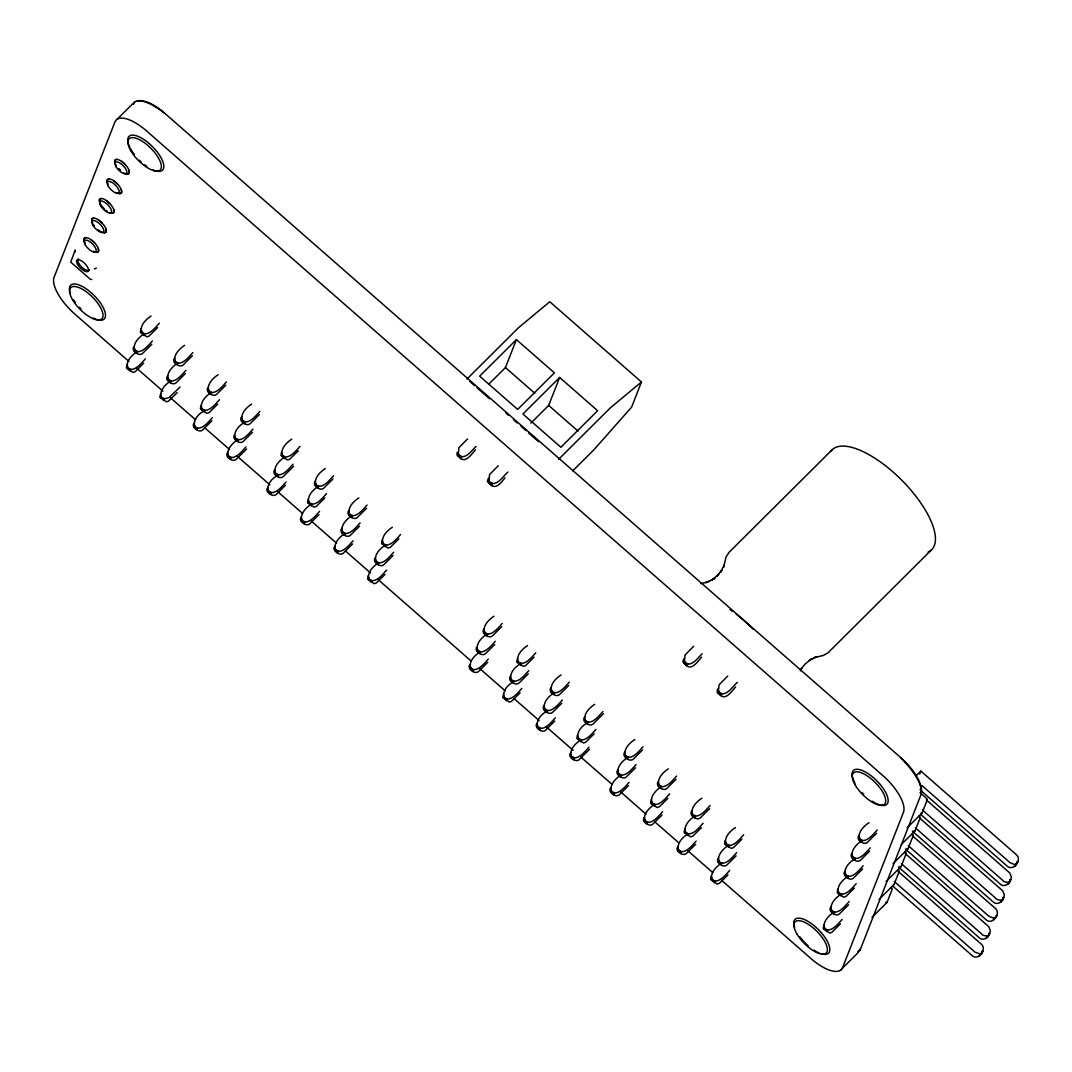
<?xml version="1.0" encoding="UTF-8"?>
<svg xmlns="http://www.w3.org/2000/svg" width="1072" height="1072" viewBox="0 0 1072 1072"><rect width="100%" height="100%" fill="white"/><g stroke="black" fill="none" stroke-linecap="round" stroke-linejoin="round"><path stroke-width="1.5" d="M475.445 449.811C470.018 456.203 464.538 464.551 458.186 455.935L458.91 447.721L467.553 438.957M504.939 477.79C499.994 484.517 494.648 490.574 488.845 482.775L489.569 474.561L498.212 465.797M701.544 657.149C696.117 663.541 690.636 671.889 684.298 663.273L685.008 655.072L693.664 646.295M735.566 686.951C730.153 693.343 724.659 701.691 718.32 693.075L719.044 684.861L727.687 676.097M860.28 949.243L857.962 952.472M892.628 885.954L972.853 956.211C978.991 960.204 986.642 949.698 981.818 944.606L898.269 871.469M898.376 866.967L979.875 938.308C982.944 941.015 990.273 937.303 988.84 933.256M905.398 849.078L986.883 920.419C993.02 924.426 1000.672 913.92 995.834 908.828L912.299 835.678M912.406 831.189L993.891 902.53C996.973 905.237 1004.303 901.525 1002.869 897.478M920.674 814.398L1000.9 884.641C1003.982 887.348 1011.311 883.636 1009.878 879.576M921.411 791.015L1007.921 866.752C1014.058 870.759 1021.696 860.253 1016.872 855.148L920.861 771.09L916.145 775.793M982.099 953.008L981.831 951.145M989.108 935.119L990.354 930.764L988.826 926.717L905.291 853.58M996.129 917.23L996.116 916.051M1003.137 899.341L1004.384 894.986L1002.843 890.939L919.307 817.789M1010.146 881.452L1011.392 877.097L1009.864 873.05L926.315 799.9M1017.154 863.55L1016.886 861.687M723.667 566.981L726.186 556.663L729.094 552.308L832.381 449.53M723.6 567.276L724.19 564.904L720.438 572.502L721.992 569.728L716.619 576.414L718.83 574.337L712.13 579.684L705.711 582.833M459.057 456.27L458.267 453.536M459.714 456.833L459.191 455.922M488.872 384.071L505.448 367.575L516.409 339.61L554.398 372.868L517.669 409.424L479.68 376.165L516.409 339.61M489.703 483.097L488.912 480.363M490.36 483.673L489.837 482.748M530.908 423.092L548.676 405.417L559.638 377.465L597.613 410.71L560.897 447.265L522.908 414.006L559.638 377.465M466.99 378.992L518.634 327.603L549.775 301.728L641.458 382.007L631.596 407.159L593.888 449.811L572.756 470.836M685.155 663.608L684.365 660.875M685.812 664.184L685.289 663.26M719.178 693.396L718.387 690.676M719.835 693.973L719.325 693.048M919.709 774.024L920.861 771.09M920.151 789.917L921.88 785.521L1010.038 862.679L1014.889 864.702L1017.288 862.973M860.106 950.047L920.915 794.901M979.125 955.969L982.233 952.432M986.133 938.08C991.278 934.851 982.944 937.022 981.59 933.913L901.364 863.657M993.141 920.191L996.263 916.64M1000.149 902.302C1005.308 899.073 996.96 901.244 995.62 898.135L915.381 827.879M1007.171 884.413C1012.316 881.184 1003.968 883.355 1002.628 880.246L922.389 809.99M1014.179 866.524L1016.189 864.461M989.242 934.529L988.84 935.561M1003.271 898.751L1002.869 899.783M1010.28 880.862L1009.878 881.894M800.342 670.858L801.615 668.312M234.125 435.219C232.209 439.145 239.632 444.585 242.969 441.718L252.402 432.338M457.168 452.183L456.994 454.943L460.384 457.851M476.437 647.367C474.521 651.294 481.944 656.734 485.294 653.88L494.715 644.5M200.866 405.497L200.41 408.7L206.923 413.363L209.08 412.68L217.683 404.157M281.454 452.116L281.011 455.332L287.51 459.995L289.668 459.312L298.284 450.789M382.047 540.194L381.605 543.397L388.118 548.073L390.262 547.39L398.878 538.854M368.085 575.838L367.629 579.041L374.141 583.704L376.299 583.021L384.915 574.498M577.366 735.137L576.924 738.34L583.436 743.003L585.58 742.32L594.196 733.797M717.557 688.974L717.128 692.07L720.505 694.991M725.101 840.528L724.645 843.744L731.158 848.408L733.315 847.724L741.918 839.202M711.125 876.172L710.682 879.388L717.181 884.052L719.339 883.368L727.955 874.846M1015.599 864.648L1017.864 861.741M1008.591 882.537L1010.856 879.63M1001.583 900.44L1003.848 897.519M908.373 845.768L989 916.346L994.575 918.329L996.839 915.408M987.553 936.218L989.818 933.31M894.343 881.559L974.984 952.137L980.545 954.107L982.81 951.199M800.596 669.638L805.099 664.05L811.812 658.69L809.226 660.446L816.877 656.707L814.64 657.444M141.102 328.608L140.325 332.159L146.837 336.836L148.995 336.152L157.611 327.617M134.121 346.43C130.382 350.289 138.918 356.695 142.375 353.653L151.795 344.273M127.139 364.252L126.362 367.803L132.874 372.48L135.032 371.796L143.635 363.261M174.642 357.968C170.89 361.827 179.439 368.232 182.897 365.19L192.317 355.81M167.661 375.79C163.909 379.649 172.458 386.054 175.902 383.012L185.335 373.632M160.666 393.598L159.889 397.163L166.401 401.826L168.559 401.142L177.175 392.62M208.169 387.314C204.43 391.186 212.966 397.591 216.423 394.55L225.844 385.17M194.206 422.958C190.454 426.817 199.003 433.235 202.461 430.18L211.881 420.8M241.696 416.673C237.957 420.532 246.506 426.951 249.95 423.896L259.384 414.516M227.733 452.317C223.994 456.176 232.53 462.595 235.987 459.54L246.587 448.994M274.794 469.59C271.055 473.449 279.604 479.867 283.048 476.812L293.661 466.266M267.812 487.412C264.074 491.271 272.61 497.676 276.067 494.634L285.487 485.254M315.315 481.127C311.577 484.986 320.113 491.405 323.57 488.35L332.99 478.97M308.334 498.949L307.557 502.513L314.069 507.177L316.213 506.493L324.829 497.957M301.353 516.771C297.601 520.63 306.15 527.035 309.594 523.994L319.027 514.614M348.842 510.486C345.104 514.346 353.653 520.751 357.097 517.709L366.53 508.329M341.861 528.308C338.122 532.168 346.658 538.573 350.115 535.531L359.535 526.151M334.879 546.13C331.141 549.99 339.677 556.395 343.134 553.353L352.554 543.973M375.388 557.668C371.649 561.527 380.198 567.932 383.642 564.89L393.076 555.51M488.39 478.326L487.358 481.14L491.03 484.691M484.021 628.835C480.283 632.694 488.819 639.1 492.276 636.058L501.696 626.678M470.059 664.466C466.307 668.338 474.856 674.744 478.3 671.702L487.733 662.322M517.548 658.195L516.771 661.746L523.283 666.409L525.441 665.739L534.057 657.203M510.567 676.003C506.828 679.862 515.364 686.281 518.821 683.239L528.241 673.859M503.585 693.825L502.808 697.39L509.321 702.053L511.478 701.369L520.081 692.847M551.088 687.541C547.336 691.4 555.886 697.818 559.329 694.777L568.763 685.397M544.094 705.363C540.355 709.222 548.904 715.64 552.348 712.585L561.782 703.205M537.112 723.185C533.374 727.044 541.923 733.462 545.367 730.407L554.8 721.027M584.682 716.954C580.944 720.826 589.479 727.231 592.937 724.19L603.536 713.63M570.706 752.598C566.967 756.457 575.517 762.875 578.96 759.82L589.573 749.274M683.842 658.838L682.797 661.652L686.482 665.189M624.829 752.115C621.09 755.974 629.626 762.38 633.083 759.338L642.503 749.958M617.847 769.924C614.095 773.783 622.644 780.202 626.088 777.16L635.522 767.78M610.852 787.746C607.114 791.605 615.663 798.024 619.107 794.968L628.54 785.588M658.355 781.461C654.617 785.32 663.166 791.739 666.61 788.697L676.03 779.317M651.374 799.283L650.597 802.848L657.109 807.511L659.267 806.827L667.869 798.305M644.393 817.105C640.654 820.964 649.19 827.383 652.647 824.328L662.067 814.948M691.896 810.821C688.144 814.68 696.693 821.098 700.137 818.043L709.57 808.663M684.901 828.643L684.124 832.207L690.636 836.87L692.793 836.187L701.41 827.664M677.919 846.465C674.181 850.324 682.717 856.742 686.174 853.687L695.594 844.307M718.441 858.002C714.689 861.861 723.238 868.28 726.695 865.225L736.116 855.845M858.994 835.343C855.255 839.202 863.804 845.62 867.248 842.565L876.655 833.212M851.985 853.232C848.247 857.091 856.783 863.509 860.24 860.454L869.647 851.101M844.977 871.121C841.239 874.98 849.774 881.398 853.232 878.343L862.638 868.99M837.969 889.01L837.192 892.574L843.704 897.237L845.848 896.554L854.451 888.045M830.947 906.899C827.209 910.758 835.758 917.176 839.202 914.135L848.609 904.768M823.939 924.801L823.162 928.352L829.674 933.015L831.832 932.345L840.421 923.823M117.237 119.18L134.456 102.041M151.085 315.999C145.31 319.711 137.511 327.657 143.286 334.692M144.09 333.821C138.328 337.533 130.529 345.479 136.305 352.514M159.326 323.221C155.132 327.777 148.338 337.037 140.847 332.735M137.109 351.629C131.347 355.355 123.548 363.301 129.323 370.336M152.345 341.043C148.15 345.586 141.357 354.845 133.866 350.557M145.363 358.865C141.169 363.408 134.375 372.667 126.885 368.379M184.612 345.358C178.85 349.07 171.038 357.016 176.813 364.051M177.63 363.167C171.855 366.892 164.056 374.838 169.832 381.873M192.866 352.581C188.659 357.123 181.878 366.383 174.388 362.095M170.649 380.989C164.874 384.714 157.075 392.66 162.85 399.695M185.885 370.403C181.677 374.945 174.883 384.205 167.393 379.917M180.069 387.046L168.907 397.672L164.324 398.838L160.411 397.725M218.139 374.704C212.377 378.429 204.578 386.376 210.353 393.411M211.157 392.526C205.395 396.251 197.583 404.198 203.358 411.233M226.393 381.94C222.199 386.483 215.405 395.742 207.914 391.454M202.997 411.527C197.235 414.891 191.084 422.676 196.377 429.055M219.412 399.749C215.217 404.305 208.424 413.564 200.933 409.263M212.43 417.571C208.223 422.127 201.442 431.386 193.952 427.085M251.679 404.064C245.903 407.789 238.105 415.735 243.88 422.77M243.518 423.065C237.743 426.428 231.606 434.214 236.899 440.592M259.933 411.286C255.726 415.842 248.932 425.102 241.441 420.8M237.703 439.708C231.941 443.419 224.142 451.379 229.917 458.414M252.938 429.108C248.744 433.664 241.95 442.924 234.46 438.622M245.957 446.93C241.763 451.486 234.969 460.746 227.478 456.444M291.758 439.158C285.983 442.87 278.184 450.816 283.959 457.865M284.777 456.98C279.001 460.692 271.203 468.638 276.978 475.687M300.013 446.381C295.805 450.937 289.011 460.196 281.521 455.895M276.616 475.968C270.841 479.331 264.704 487.13 269.997 493.495M293.018 464.203C288.824 468.759 282.03 478.018 274.539 473.717M286.036 482.025C281.842 486.581 275.048 495.84 267.558 491.539M325.285 468.518C319.523 472.229 311.711 480.176 317.486 487.224M318.304 486.34C312.542 490.051 304.729 497.998 310.505 505.033M333.539 475.74C329.345 480.296 322.551 489.556 315.061 485.254M311.322 504.162C305.547 507.873 297.748 515.82 303.523 522.855M326.558 493.562C322.35 498.118 315.57 507.378 308.079 503.076M319.577 511.384C315.369 515.927 308.575 525.2 301.085 520.898M358.825 497.877C353.05 501.589 345.251 509.535 351.026 516.57M351.83 515.699C346.068 519.411 338.27 527.357 344.045 534.392M367.066 505.1C362.872 509.656 356.078 518.915 348.588 514.614M344.849 533.521C339.087 537.233 331.275 545.179 337.05 552.214M360.085 522.922C355.891 527.464 349.097 536.724 341.606 532.436M353.103 540.744C348.909 545.286 342.115 554.546 334.625 550.258M392.352 527.236C386.577 530.948 378.778 538.894 384.553 545.929M476.075 446.408C471.693 450.428 467.07 458.307 459.848 456.484M385.371 545.045C379.595 548.77 371.796 556.716 377.572 563.751M400.606 534.459C396.399 539.002 389.618 548.261 382.128 543.973M378.389 562.867C372.614 566.592 364.815 574.538 370.59 581.573M393.625 552.281C389.417 556.824 382.624 566.083 375.133 561.795M386.63 570.103C382.436 574.646 375.642 583.905 368.152 579.604M507.873 472.109C502.956 476.169 498.346 485.201 490.494 483.325M558.673 459.272L610.316 407.883L641.458 382.007M493.991 616.226C488.229 619.938 480.417 627.884 486.192 634.919M487.01 634.034C481.248 637.76 473.435 645.706 479.211 652.741M502.245 623.448C498.051 627.991 491.257 637.25 483.767 632.962M480.028 651.856C474.253 655.582 466.454 663.528 472.229 670.563M495.264 641.27C491.056 645.813 484.276 655.072 476.785 650.784M488.283 659.092C484.075 663.635 477.281 672.894 469.791 668.606M527.531 645.572C521.756 649.297 513.957 657.243 519.732 664.278M519.357 664.573C513.595 667.936 507.458 675.735 512.751 682.1M535.772 652.808C531.578 657.35 524.784 666.61 517.294 662.322M512.376 682.395C506.614 685.758 500.463 693.544 505.756 699.922M528.791 670.63C524.597 675.172 517.803 684.432 510.312 680.13M521.809 688.438C517.615 692.994 510.821 702.254 503.331 697.952M561.058 674.931C555.283 678.656 547.484 686.603 553.259 693.638M554.077 692.753C548.301 696.478 540.502 704.425 546.278 711.46M569.312 682.154C565.105 686.71 558.324 695.969 550.834 691.668M545.916 711.754C540.141 715.118 534.003 722.903 539.296 729.282M562.331 699.976C558.123 704.532 551.33 713.791 543.839 709.49M555.336 717.798C551.142 722.354 544.348 731.613 536.858 727.312M594.652 704.344C588.876 708.096 581.091 715.989 586.853 723.051M586.491 723.345C580.729 726.709 574.579 734.508 579.872 740.873M602.906 711.58C598.725 716.096 591.891 725.422 584.428 721.094M580.689 739.988C574.914 743.713 567.115 751.66 572.89 758.695M595.925 729.389C591.717 733.945 584.937 743.204 577.446 738.903M588.943 747.211C584.736 751.767 577.942 761.026 570.451 756.725M702.173 653.759C697.792 657.766 693.169 665.645 685.946 663.836M634.798 739.492C629.023 743.244 621.237 751.137 626.999 758.199M627.817 757.314C622.055 761.053 614.229 768.972 620.018 776.021M643.053 746.728C638.872 751.244 632.038 760.571 624.574 756.242M620.835 775.136C615.073 778.835 607.248 786.835 613.037 793.843M636.071 764.55C631.917 769.026 625.003 778.419 617.593 774.051M629.09 782.359C624.909 786.875 618.075 796.215 610.598 791.873M737.348 682.408C732.444 686.469 727.821 695.5 719.969 693.624M668.325 768.852C662.563 772.577 654.764 780.523 660.54 787.558M661.344 786.674C655.595 790.412 647.769 798.332 653.558 805.38M676.579 776.074C672.385 780.63 665.591 789.89 658.101 785.588M654.362 804.496C648.614 808.221 640.788 816.154 646.563 823.202M669.598 793.896C665.457 798.385 658.543 807.779 651.119 803.41M662.617 811.718C658.463 816.207 651.562 825.601 644.138 821.232M931.367 549.976L828.066 652.768L823.484 655.407L813.514 657.806M701.865 798.211C696.09 801.963 688.304 809.842 694.066 816.918M694.884 816.033C689.122 819.732 681.296 827.731 687.085 834.74M710.12 805.434C705.939 809.95 699.091 819.276 691.628 814.948M687.889 833.855C682.14 837.58 674.315 845.513 680.104 852.562M703.125 823.256C698.944 827.772 692.123 837.098 684.646 832.77M696.143 841.078C692.003 845.567 685.088 854.96 677.665 850.592M735.392 827.571C729.643 831.296 721.818 839.229 727.593 846.277M728.411 845.393C722.662 849.091 714.823 857.091 720.612 864.099M743.646 834.793C739.492 839.282 732.591 848.676 725.168 844.307M721.429 863.215C715.667 866.94 707.842 874.873 713.63 881.921M736.665 852.615C732.484 857.131 725.65 866.457 718.186 862.129M729.684 870.437C725.53 874.926 718.615 884.32 711.192 879.951M868.977 822.72C863.228 826.418 855.376 834.418 861.178 841.44M861.968 840.609C856.22 844.307 848.367 852.307 854.17 859.329M877.204 829.969C873.023 834.485 866.203 843.798 858.739 839.47M853.781 859.677C848.019 863.027 841.842 870.866 847.148 877.218M870.196 847.858C866.015 852.374 859.195 861.687 851.731 857.359M847.939 876.4C842.19 880.099 834.351 888.098 840.14 895.107M863.188 865.761C859.007 870.276 852.173 879.576 844.723 875.248M907.1 827.865L922.014 813.018M840.93 894.289C835.182 897.988 827.343 905.987 833.132 912.996M856.166 883.65C851.999 888.165 845.165 897.465 837.701 893.137M901.23 844.615L915.006 830.907M833.922 912.178C828.174 915.877 820.321 923.876 826.123 930.885M849.158 901.539C844.991 906.054 838.157 915.354 830.693 911.026M893.07 863.643L907.984 848.796M842.15 919.428C837.969 923.943 831.148 933.243 823.685 928.928M886.062 881.532L900.976 866.685M879.053 899.421L893.968 884.574M872.032 917.31L886.959 902.463M840.327 970.348L857.546 953.222M96.359 268.134L94.323 268.925M712.13 579.684L715.037 578.277L707.453 581.989L700.619 583.61M900.802 757.69C909.699 766.909 923.193 782.949 920.995 793.669A34.371 13.601 45.1 0 0 900.802 757.69L164.673 113.203C156.579 107.294 144.09 98.436 135.179 101.639L133.33 104.413M116.553 159.339L114.825 160.411L115.039 163.172A9.702 3.832 45.1 0 1 119.876 160.304A9.702 3.832 45.1 0 1 129.109 170.515A9.702 3.832 45.1 0 1 123.896 172.967M108.875 178.903L107.16 179.975L107.374 182.749M127.514 174.106L129.243 173.021L129.029 170.26M101.21 198.467L99.495 199.539L99.709 202.313M119.85 193.67L121.565 192.598L121.364 189.824M93.545 218.031L91.83 219.117L92.031 221.877M112.185 213.234L113.9 212.162L113.686 209.388M85.881 237.609L84.152 238.681L84.366 241.441M104.52 232.798L106.235 231.726L106.021 228.966M96.842 252.376L98.57 251.29L98.356 248.53M91.736 279.511L90.276 279.243L70.765 262.117L75.201 250.044L74.986 251.987M141.933 332.28L144.76 333.834M175.46 361.639L178.3 363.194M134.938 350.102L137.779 351.656M208.986 390.999L211.827 392.553M168.478 379.461L171.319 381.016M242.527 420.358L245.367 421.912M127.957 367.924L130.797 369.478M202.005 408.821L204.846 410.375M282.606 455.439L285.447 457.007M161.497 397.283L164.324 398.838M235.545 438.167L238.373 439.734M316.133 484.799L318.974 486.366M195.024 426.643L197.864 428.197M275.625 473.261L278.452 474.829M349.673 514.158L352.5 515.712M228.55 455.989L231.391 457.556M309.151 502.621L311.992 504.188M383.2 543.517L386.041 545.072M268.63 491.083L271.471 492.651M342.678 531.98L345.519 533.534M302.17 520.443L305.011 521.997M376.218 561.339L379.059 562.894M335.697 549.802L338.538 551.356M484.839 632.507L487.68 634.061M859.824 839.014L862.652 840.582M369.237 579.161L372.064 580.716M518.379 661.866L521.206 663.421M477.857 650.329L480.698 651.883M551.906 691.226L554.747 692.78M852.803 856.903L855.644 858.471M511.384 679.688L514.225 681.243M585.5 720.639L588.34 722.193M470.876 668.151L473.717 669.705M544.924 709.048L547.765 710.602M845.795 874.792L848.635 876.36M625.646 755.787L628.487 757.341M504.403 697.51L507.244 699.065M578.518 738.461L581.359 740.015M659.173 785.146L662.014 786.701M537.943 726.856L540.77 728.424M838.786 892.695L841.627 894.249M618.665 773.609L621.505 775.163M692.713 814.492L695.554 816.06M571.537 756.283L574.378 757.837M652.191 802.968L655.032 804.523M726.24 843.852L729.081 845.419M831.778 910.584L834.619 912.138M611.683 791.431L614.524 792.985M685.732 832.314L688.572 833.882M645.21 820.777L648.051 822.345M719.258 861.674L722.099 863.241M824.757 928.473L827.597 930.027M678.737 850.136L681.578 851.704M712.277 879.496L715.118 881.063M458.655 454.769L461.925 456.739M489.301 481.609L492.571 483.579M684.753 662.107L688.023 664.077M718.776 691.909L722.059 693.879M457.503 455.493L458.186 455.935M488.149 482.32L488.845 482.775M683.601 662.831L684.298 663.273M717.624 692.619L718.32 693.075M121.618 161.376L125.357 164.632M113.954 180.94L117.679 184.21M106.289 200.504L110.014 203.774M98.624 220.082L102.349 223.338M90.946 239.646L94.684 242.902M505.448 367.575L534.861 393.317M548.676 405.417L578.089 431.158M469.496 381.203L474.521 385.598M477.027 387.796L489.596 398.797M505.917 413.082L508.436 415.279M513.461 419.688L517.227 422.984M520.992 426.281L526.017 430.676M528.523 432.887L538.573 441.677M920.044 792.65L926.181 798.024A1.769 0.697 45.1 0 1 927.226 799.873L922.134 812.871A1.769 0.697 45.1 0 1 921.237 812.911M128.948 361.438L74.839 314.069A35.255 13.949 45.1 0 1 54.123 277.152L114.932 122.007A35.255 13.949 45.1 0 1 146.596 130.972L882.725 775.458A35.255 13.949 45.1 0 1 903.441 812.362L842.646 967.507A35.255 13.949 45.1 0 1 810.968 958.556L721.63 880.34M136.506 368.044L162.931 391.186M170.475 397.792L195.64 419.822M204.457 427.54L229.622 449.57M237.167 456.19L269.889 484.825M277.434 491.445L302.599 513.475M311.416 521.18L336.581 543.223M345.385 550.928L370.55 572.957M378.108 579.577L471.224 661.102M480.028 668.807L505.193 690.85M513.997 698.555L539.162 720.585M546.72 727.205L573.145 750.333M580.689 756.939L612.152 784.49M620.956 792.195L646.121 814.238M654.938 821.943L678.844 842.873M687.648 850.592L712.813 872.621M120.533 170.555L118.711 168.8A9.702 3.832 45.1 0 0 119.876 169.966M1014.889 864.702L1015.197 865.68M1007.881 882.591L1008.189 883.569M1000.873 900.493L1001.181 901.458M993.851 918.382L994.173 919.347M986.843 936.271L987.151 937.236M979.835 954.16L980.143 955.139M861.54 840.515L861.982 842.311M854.518 858.404L854.974 860.2M847.51 876.293L847.952 878.089M840.502 894.195L840.944 895.978M833.493 912.084L833.936 913.867M826.472 929.973L826.927 931.756M727.955 845.352L728.411 847.148M720.974 863.174L721.416 864.97M713.992 880.996L714.434 882.792M694.428 816.006L694.87 817.789M687.447 833.815L687.889 835.611M680.452 851.637L680.908 853.433M660.888 786.647L661.344 788.429M653.907 804.469L654.362 806.251M646.925 822.291L647.367 824.073M627.361 757.288L627.803 759.07M620.38 775.11L620.822 776.892M613.398 792.932L613.841 794.714M587.215 722.139L587.657 723.922M580.233 739.961L580.676 741.744M573.252 757.783L573.694 759.566M553.621 692.726L554.063 694.509M546.64 710.548L547.082 712.331M539.658 728.357L540.1 730.153M520.094 663.367L520.536 665.149M513.099 681.189L513.555 682.971M506.118 699.011L506.56 700.793M486.554 634.008L486.996 635.79M479.573 651.83L480.015 653.612M472.591 669.652L473.033 671.434M384.915 545.018L385.357 546.8M377.934 562.84L378.376 564.622M370.952 580.662L371.394 582.444M351.388 515.659L351.83 517.441M344.393 533.481L344.849 535.263M337.412 551.303L337.854 553.085M317.848 486.299L318.29 488.095M310.867 504.121L311.309 505.904M303.885 521.943L304.327 523.726M284.321 456.94L284.763 458.736M277.34 474.762L277.782 476.558M270.345 492.584L270.801 494.38M244.242 421.859L244.684 423.641M237.26 439.681L237.703 441.463M230.266 457.489L230.721 459.285M210.702 392.499L211.157 394.282M203.72 410.321L204.162 412.104M196.739 428.143L197.181 429.926M177.175 363.14L177.617 364.922M170.193 380.962L170.636 382.744M163.212 398.784L163.654 400.566M143.648 333.781L144.09 335.563M136.653 351.603L137.109 353.385M129.672 369.425L130.127 371.207M720.974 693.825L721.295 695.835M686.938 664.024L687.259 666.034M491.485 483.526L491.807 485.536M460.839 456.685L461.161 458.695M859.422 837.741L859.463 839.925M852.401 855.63L852.454 857.828M845.393 873.519L845.433 875.717M838.384 891.408L838.425 893.606M831.376 909.297L831.416 911.495M824.368 927.2L824.408 929.384M725.838 842.579L725.878 844.776M718.856 860.401L718.897 862.598M711.875 878.223L711.915 880.407M692.311 813.219L692.351 815.417M685.33 831.041L685.37 833.239M678.348 848.863L678.388 851.061M658.784 783.86L658.824 786.057M651.789 801.682L651.843 803.879M644.808 819.504L644.848 821.701M625.244 754.514L625.284 756.698M618.263 772.336L618.303 774.52M611.281 790.144L611.321 792.342M585.098 719.366L585.138 721.55M578.116 737.188L578.156 739.372M571.135 754.996L571.175 757.194M551.504 689.939L551.544 692.137M544.522 707.761L544.563 709.959M537.541 725.583L537.581 727.781M517.977 660.593L518.017 662.777M510.982 678.415L511.036 680.599M504.001 696.224L504.041 698.421M484.437 631.234L484.477 633.418M477.455 649.056L477.496 651.24M470.474 666.878L470.514 669.062M382.798 542.244L382.838 544.429M375.816 560.066L375.857 562.251M368.835 577.888L368.875 580.073M349.271 512.885L349.311 515.069M342.29 530.707L342.33 532.891M335.295 548.529L335.335 550.713M315.731 483.526L315.771 485.71M308.749 501.348L308.79 503.532M301.768 519.17L301.808 521.354M282.204 454.166L282.244 456.364M275.223 471.988L275.263 474.186M268.241 489.81L268.281 491.994M242.125 419.072L242.165 421.269M235.143 436.894L235.183 439.091M228.162 454.716L228.202 456.913M208.598 389.726L208.638 391.91M201.603 407.534L201.643 409.732M194.622 425.356L194.662 427.554M175.058 360.366L175.098 362.55M168.076 378.188L168.116 380.372M161.095 396.01L161.135 398.194M141.531 331.007L141.571 333.191M134.549 348.829L134.59 351.013M127.555 366.651L127.608 368.835M101.157 205.114A9.702 3.832 45.1 0 1 102.389 198.601A9.702 3.832 45.1 0 1 113.042 207.928A9.702 3.832 45.1 0 1 109.84 212.725M107.106 211.197A9.702 3.832 45.1 0 1 105.86 210.259M104.533 209.094A9.702 3.832 45.1 0 1 101.786 206.025M89.592 269.715A7.933 3.136 45.1 0 1 81.7 266.995A7.933 3.136 45.1 0 1 78.323 258.754M108.031 184.21A9.702 3.832 45.1 0 1 111.22 179.413A9.702 3.832 45.1 0 1 121.283 189.623A9.702 3.832 45.1 0 1 116.232 192.531M92.875 223.673A9.702 3.832 45.1 0 1 95.287 218.326A9.702 3.832 45.1 0 1 105.538 227.813A9.702 3.832 45.1 0 1 102.162 232.289M101.331 231.9A9.702 3.832 45.1 0 1 98.195 229.823M94.47 226.045A9.702 3.832 45.1 0 1 93.492 224.691M85.197 243.25A9.702 3.832 45.1 0 1 88.011 238.038A9.702 3.832 45.1 0 1 98.235 248.222A9.702 3.832 45.1 0 1 93.224 251.237M116.486 165.986A9.702 3.832 45.1 0 1 115.696 164.646M137.149 101.157A34.371 13.601 45.1 0 1 164.673 113.203M860.2 948.814A34.371 13.601 45.1 0 1 857.948 951.588M70.283 293.42A23.798 9.42 45.1 0 1 81.807 286.197A23.798 9.42 45.1 0 1 104.614 310.8A23.798 9.42 45.1 0 1 93.09 318.022M81.03 309.004A23.798 9.42 45.1 0 1 79.301 307.208M75.402 302.532A23.798 9.42 45.1 0 1 73.754 300.16M794.62 927.588A23.798 9.42 45.1 0 1 804.67 919.669A23.798 9.42 45.1 0 1 827.705 942.074A23.798 9.42 45.1 0 1 821.675 953.892M819.182 953.008A23.798 9.42 45.1 0 1 813.956 950.181M808.087 945.705A23.798 9.42 45.1 0 1 799.739 936.7M852.682 777.91A23.798 9.42 45.1 0 1 866.31 772.497A23.798 9.42 45.1 0 1 887.951 798.493A23.798 9.42 45.1 0 1 872.072 801.173M863.697 794.312A23.798 9.42 45.1 0 1 861.968 792.516M855 783.136A23.798 9.42 45.1 0 1 852.95 778.728M129.859 147.454A23.798 9.42 45.1 0 1 136.332 135.769A23.798 9.42 45.1 0 1 160.612 157.008A23.798 9.42 45.1 0 1 156.954 171.172M155.668 170.863A23.798 9.42 45.1 0 1 152.894 169.858M146.784 166.374A23.798 9.42 45.1 0 1 144.425 164.619M141.169 161.859A23.798 9.42 45.1 0 1 139.36 160.143M134.456 154.623A23.798 9.42 45.1 0 1 130.663 148.968M830.72 451.5A70.511 27.899 45.1 0 1 903.415 481.877A70.511 27.899 45.1 0 1 928.071 552.134M730.112 609.633A70.511 27.899 45.1 0 1 732.578 611.402M736.29 614.202A70.511 27.899 45.1 0 1 753.067 629.17M919.173 815.926A1.769 0.697 45.1 0 1 920.205 817.762L915.113 830.76A1.769 0.697 45.1 0 1 913.88 830.586M912.165 833.815A1.769 0.697 45.1 0 1 913.197 835.651L908.105 848.649A1.769 0.697 45.1 0 1 906.872 848.475M905.157 851.704A1.769 0.697 45.1 0 1 906.188 853.553L901.096 866.551A1.769 0.697 45.1 0 1 899.864 866.377M898.135 869.593A1.769 0.697 45.1 0 1 899.18 871.442L894.088 884.44A1.769 0.697 45.1 0 1 893.512 884.601M891.127 887.482A1.769 0.697 45.1 0 1 892.172 889.331L887.067 902.329A1.769 0.697 45.1 0 1 885.834 902.155M855.161 784.932A22.03 8.723 45.1 0 0 884.052 804.563A22.03 8.723 45.1 0 0 867.704 776.182A22.03 8.723 45.1 0 0 855.161 784.932M796.831 933.779A22.03 8.723 45.1 0 0 825.708 953.423A22.03 8.723 45.1 0 0 809.373 925.029A22.03 8.723 45.1 0 0 796.831 933.779M130.824 150.763A22.03 8.723 45.1 0 0 159.715 170.394A22.03 8.723 45.1 0 0 143.367 142.013A22.03 8.723 45.1 0 0 130.824 150.763M72.494 299.624A22.03 8.723 45.1 0 0 101.384 319.255A22.03 8.723 45.1 0 0 85.036 290.874A22.03 8.723 45.1 0 0 72.494 299.624M100.714 205.918A7.933 3.136 45.1 0 0 111.073 212.685A7.933 3.136 45.1 0 0 104.855 202.38A7.933 3.136 45.1 0 0 100.714 205.918M108.379 186.354A7.933 3.136 45.1 0 0 118.737 193.121A7.933 3.136 45.1 0 0 112.533 182.816A7.933 3.136 45.1 0 0 108.379 186.354M93.05 225.482A7.933 3.136 45.1 0 0 103.408 232.249A7.933 3.136 45.1 0 0 97.19 221.944A7.933 3.136 45.1 0 0 93.05 225.482M116.057 166.79A7.933 3.136 45.1 0 0 126.416 173.543A7.933 3.136 45.1 0 0 120.198 163.252A7.933 3.136 45.1 0 0 116.057 166.79M85.371 245.059A7.933 3.136 45.1 0 0 95.743 251.813A7.933 3.136 45.1 0 0 89.525 241.522A7.933 3.136 45.1 0 0 85.371 245.059M77.626 264.489A7.933 3.136 45.1 0 0 88.011 271.43A7.933 3.136 45.1 0 0 81.981 261.166A7.933 3.136 45.1 0 0 77.626 264.489"/></g></svg>
